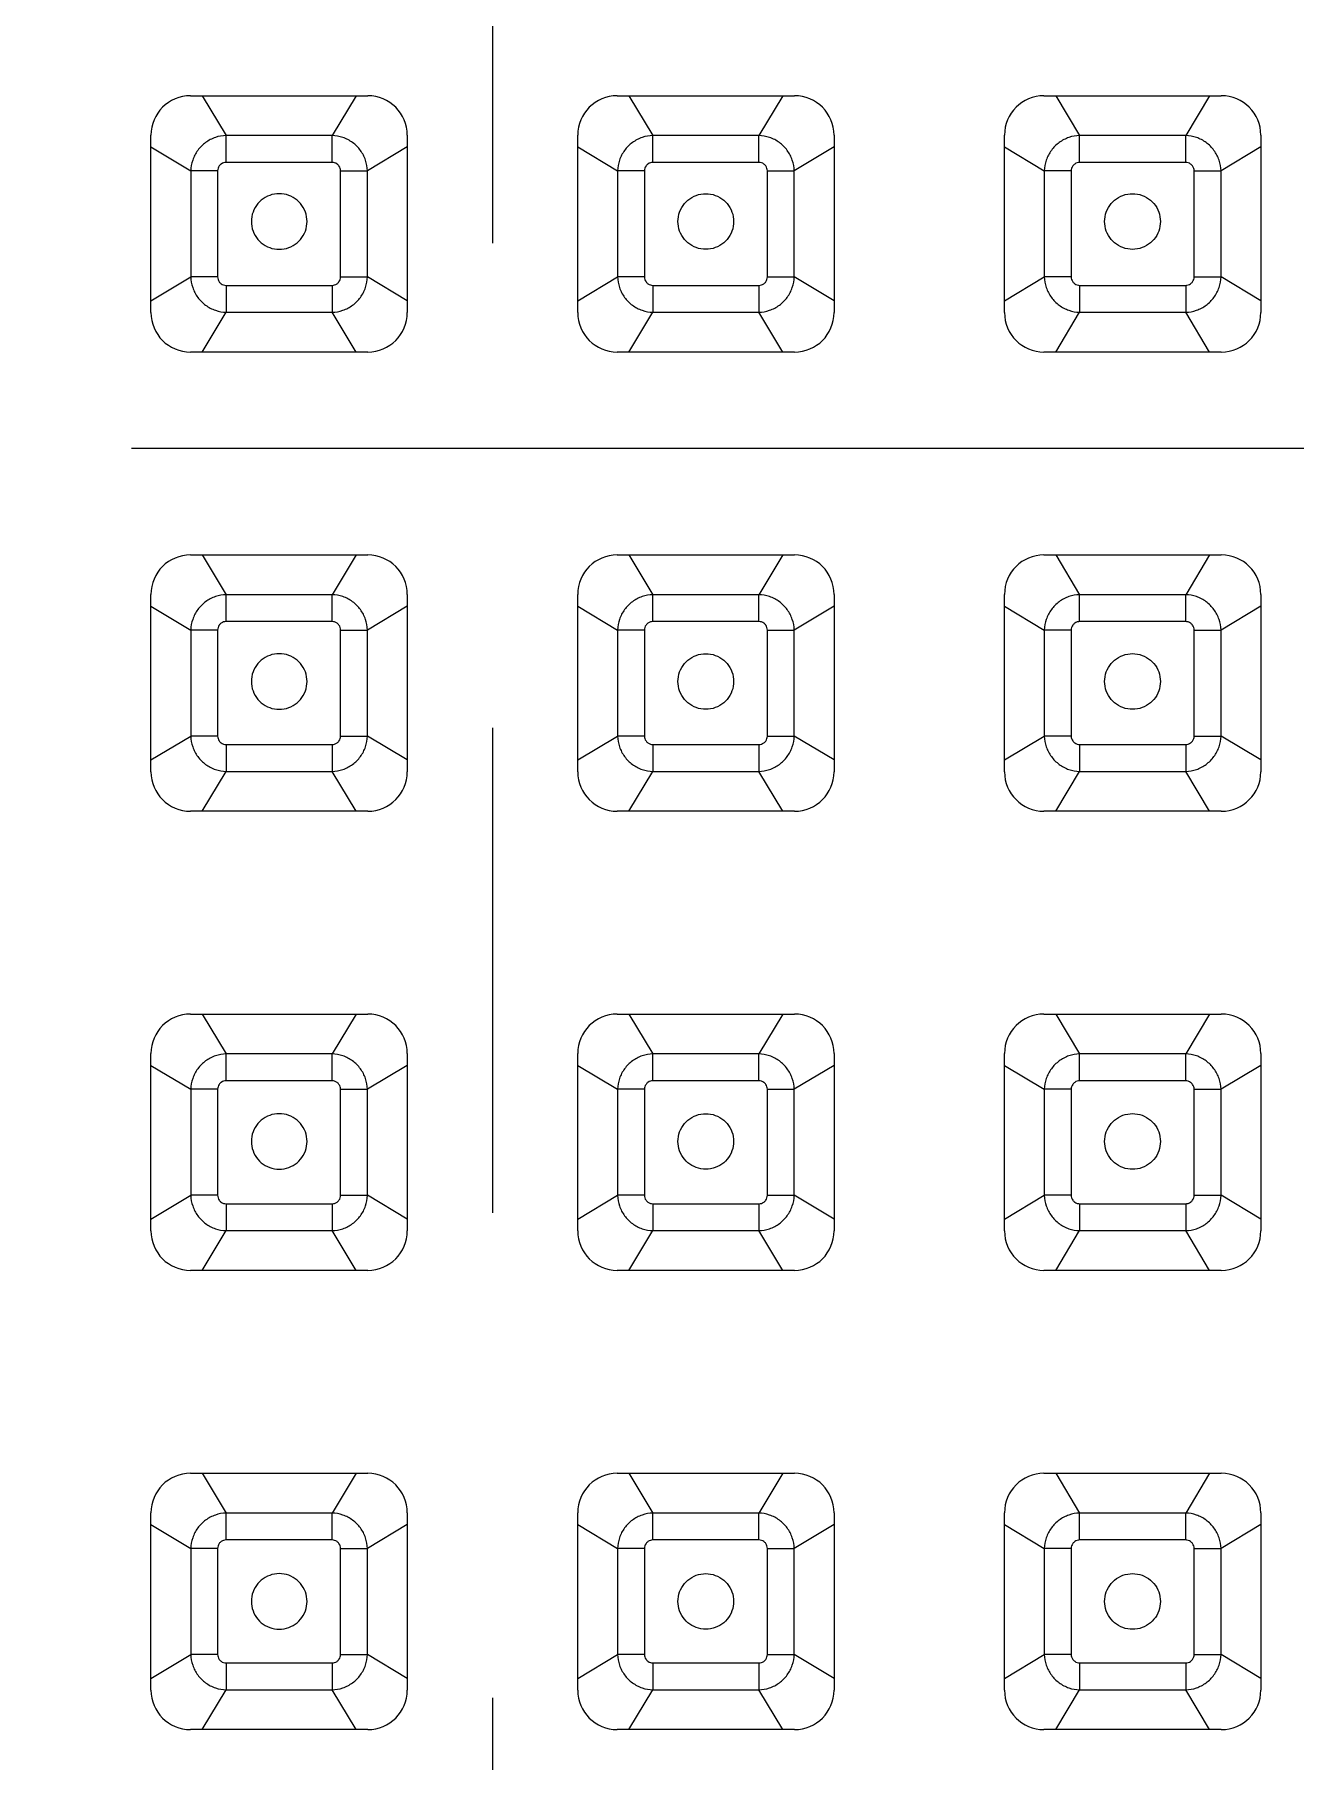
# Model space of a CAD drawing. Extents: x -7765 to -7345, y -606 to -12.
# Drawn here: x -7595.5 to -7590.95, y -333.74 to -327.5 of the extents above; entities that cross this region are included whole.
import ezdxf

# ---------------------------------------------------------------- set-up
doc = ezdxf.new("R2010")
doc.units = 0
doc.header["$LTSCALE"] = 7
doc.header["$MEASUREMENT"] = 0
doc.linetypes.add('CENTER', pattern=[2, 1.25, -0.25, 0.25, -0.25])
doc.layers.get('0').update_dxf_attribs({"color": 2, "linetype": 'CONTINUOUS'})
doc.layers.add('CL', color=1, linetype='CENTER')

msp = doc.modelspace()

# ---------------------------------------------------------------- linework, layer by layer
at = {"linetype": 'Continuous'}
for p, q in [((-7594.9417, -327.7243), (-7594.3017, -327.7243)), ((-7594.8992, -327.7243), (-7594.813, -327.8679)), ((-7594.3441, -327.7243), (-7594.4303, -327.8679)), ((-7593.4017, -327.7243), (-7592.7617, -327.7243)), ((-7593.3592, -327.7243), (-7593.273, -327.8679)), ((-7592.8041, -327.7243), (-7592.8903, -327.8679)), ((-7591.8617, -327.7243), (-7591.2217, -327.7243)), ((-7591.8192, -327.7243), (-7591.733, -327.8679)), ((-7591.2641, -327.7243), (-7591.3503, -327.8679)), ((-7595.0842, -328.5069), (-7595.0842, -327.8669)), ((-7594.4303, -327.8679), (-7594.813, -327.8679)), ((-7594.813, -327.9649), (-7594.813, -327.8679)), ((-7594.4303, -327.9649), (-7594.4303, -327.8679)), ((-7594.1591, -327.8669), (-7594.1591, -328.5069)), ((-7593.5442, -328.5069), (-7593.5442, -327.8669)), ((-7592.8903, -327.8679), (-7593.273, -327.8679)), ((-7593.273, -327.9649), (-7593.273, -327.8679)), ((-7592.8903, -327.9649), (-7592.8903, -327.8679)), ((-7592.6191, -327.8669), (-7592.6191, -328.5069)), ((-7592.0042, -328.5069), (-7592.0042, -327.8669)), ((-7591.733, -327.9649), (-7591.733, -327.8679)), ((-7591.3503, -327.8679), (-7591.733, -327.8679)), ((-7591.3503, -327.9649), (-7591.3503, -327.8679)), ((-7591.0791, -327.8669), (-7591.0791, -328.5069)), ((-7595.0842, -327.9093), (-7594.9406, -327.9955)), ((-7594.1591, -327.9093), (-7594.3027, -327.9955)), ((-7593.5442, -327.9093), (-7593.4006, -327.9955)), ((-7592.6191, -327.9093), (-7592.7627, -327.9955)), ((-7592.0042, -327.9093), (-7591.8606, -327.9955)), ((-7591.0791, -327.9093), (-7591.2227, -327.9955)), ((-7594.9406, -327.9955), (-7594.9406, -328.3782)), ((-7594.8436, -327.9955), (-7594.9406, -327.9955)), ((-7594.8436, -327.9955), (-7594.8436, -328.3782)), ((-7594.4303, -327.9649), (-7594.813, -327.9649)), ((-7594.3997, -327.9955), (-7594.3027, -327.9955)), ((-7594.3997, -328.3782), (-7594.3997, -327.9955)), ((-7594.3027, -328.3782), (-7594.3027, -327.9955)), ((-7593.4006, -327.9955), (-7593.4006, -328.3782)), ((-7593.3036, -327.9955), (-7593.4006, -327.9955)), ((-7593.3036, -327.9955), (-7593.3036, -328.3782)), ((-7592.8903, -327.9649), (-7593.273, -327.9649)), ((-7592.8597, -328.3782), (-7592.8597, -327.9955)), ((-7592.8597, -327.9955), (-7592.7627, -327.9955)), ((-7592.7627, -328.3782), (-7592.7627, -327.9955)), ((-7591.8606, -327.9955), (-7591.8606, -328.3782)), ((-7591.7636, -327.9955), (-7591.8606, -327.9955)), ((-7591.7636, -327.9955), (-7591.7636, -328.3782)), ((-7591.3503, -327.9649), (-7591.733, -327.9649)), ((-7591.3197, -328.3782), (-7591.3197, -327.9955)), ((-7591.3197, -327.9955), (-7591.2227, -327.9955)), ((-7591.2227, -328.3782), (-7591.2227, -327.9955)), ((-7595.0842, -328.4644), (-7594.9406, -328.3782)), ((-7594.8436, -328.3782), (-7594.9406, -328.3782)), ((-7594.813, -328.4088), (-7594.4303, -328.4088)), ((-7594.813, -328.4088), (-7594.813, -328.5058)), ((-7594.4303, -328.4088), (-7594.4303, -328.5058)), ((-7594.3997, -328.3782), (-7594.3027, -328.3782)), ((-7594.1591, -328.4644), (-7594.3027, -328.3782)), ((-7593.5442, -328.4644), (-7593.4006, -328.3782)), ((-7593.3036, -328.3782), (-7593.4006, -328.3782)), ((-7593.273, -328.4088), (-7592.8903, -328.4088)), ((-7593.273, -328.4088), (-7593.273, -328.5058)), ((-7592.8903, -328.4088), (-7592.8903, -328.5058)), ((-7592.8597, -328.3782), (-7592.7627, -328.3782)), ((-7592.6191, -328.4644), (-7592.7627, -328.3782)), ((-7592.0042, -328.4644), (-7591.8606, -328.3782)), ((-7591.7636, -328.3782), (-7591.8606, -328.3782)), ((-7591.733, -328.4088), (-7591.733, -328.5058)), ((-7591.733, -328.4088), (-7591.3503, -328.4088)), ((-7591.3503, -328.4088), (-7591.3503, -328.5058)), ((-7591.3197, -328.3782), (-7591.2227, -328.3782)), ((-7591.0791, -328.4644), (-7591.2227, -328.3782)), ((-7594.8992, -328.6494), (-7594.813, -328.5058)), ((-7594.813, -328.5058), (-7594.4303, -328.5058)), ((-7594.3441, -328.6494), (-7594.4303, -328.5058)), ((-7593.3592, -328.6494), (-7593.273, -328.5058)), ((-7593.273, -328.5058), (-7592.8903, -328.5058)), ((-7592.8041, -328.6494), (-7592.8903, -328.5058)), ((-7591.8192, -328.6494), (-7591.733, -328.5058)), ((-7591.733, -328.5058), (-7591.3503, -328.5058)), ((-7591.2641, -328.6494), (-7591.3503, -328.5058)), ((-7594.3017, -328.6494), (-7594.9417, -328.6494)), ((-7592.7617, -328.6494), (-7593.4017, -328.6494)), ((-7591.2217, -328.6494), (-7591.8617, -328.6494)), ((-7594.9417, -329.3815), (-7594.3017, -329.3815)), ((-7594.8992, -329.3815), (-7594.813, -329.5251)), ((-7594.3441, -329.3815), (-7594.4303, -329.5251)), ((-7593.4017, -329.3815), (-7592.7617, -329.3815)), ((-7593.3592, -329.3815), (-7593.273, -329.5251)), ((-7592.8041, -329.3815), (-7592.8903, -329.5251)), ((-7591.8617, -329.3815), (-7591.2217, -329.3815)), ((-7591.8192, -329.3815), (-7591.733, -329.5251)), ((-7591.2641, -329.3815), (-7591.3503, -329.5251)), ((-7595.0842, -330.164), (-7595.0842, -329.524)), ((-7594.4303, -329.5251), (-7594.813, -329.5251)), ((-7594.813, -329.6221), (-7594.813, -329.5251)), ((-7594.4303, -329.6221), (-7594.4303, -329.5251)), ((-7594.1591, -329.524), (-7594.1591, -330.164)), ((-7593.5442, -330.164), (-7593.5442, -329.524)), ((-7592.8903, -329.5251), (-7593.273, -329.5251)), ((-7593.273, -329.6221), (-7593.273, -329.5251)), ((-7592.8903, -329.6221), (-7592.8903, -329.5251)), ((-7592.6191, -329.524), (-7592.6191, -330.164)), ((-7592.0042, -330.164), (-7592.0042, -329.524)), ((-7591.733, -329.6221), (-7591.733, -329.5251)), ((-7591.3503, -329.5251), (-7591.733, -329.5251)), ((-7591.3503, -329.6221), (-7591.3503, -329.5251)), ((-7591.0791, -329.524), (-7591.0791, -330.164)), ((-7595.0842, -329.5665), (-7594.9406, -329.6526)), ((-7594.1591, -329.5665), (-7594.3027, -329.6526)), ((-7593.5442, -329.5665), (-7593.4006, -329.6526)), ((-7592.6191, -329.5665), (-7592.7627, -329.6526)), ((-7592.0042, -329.5665), (-7591.8606, -329.6526)), ((-7591.0791, -329.5665), (-7591.2227, -329.6526)), ((-7594.9406, -329.6526), (-7594.9406, -330.0354)), ((-7594.8436, -329.6526), (-7594.9406, -329.6526)), ((-7594.8436, -329.6526), (-7594.8436, -330.0354)), ((-7594.4303, -329.6221), (-7594.813, -329.6221)), ((-7594.3997, -330.0354), (-7594.3997, -329.6526)), ((-7594.3997, -329.6526), (-7594.3027, -329.6526)), ((-7594.3027, -330.0354), (-7594.3027, -329.6526)), ((-7593.4006, -329.6526), (-7593.4006, -330.0354)), ((-7593.3036, -329.6526), (-7593.4006, -329.6526)), ((-7593.3036, -329.6526), (-7593.3036, -330.0354)), ((-7592.8903, -329.6221), (-7593.273, -329.6221)), ((-7592.8597, -330.0354), (-7592.8597, -329.6526)), ((-7592.8597, -329.6526), (-7592.7627, -329.6526)), ((-7592.7627, -330.0354), (-7592.7627, -329.6526)), ((-7591.8606, -329.6526), (-7591.8606, -330.0354)), ((-7591.7636, -329.6526), (-7591.8606, -329.6526)), ((-7591.7636, -329.6526), (-7591.7636, -330.0354)), ((-7591.3503, -329.6221), (-7591.733, -329.6221)), ((-7591.3197, -330.0354), (-7591.3197, -329.6526)), ((-7591.3197, -329.6526), (-7591.2227, -329.6526)), ((-7591.2227, -330.0354), (-7591.2227, -329.6526)), ((-7595.0842, -330.1215), (-7594.9406, -330.0354)), ((-7594.8436, -330.0354), (-7594.9406, -330.0354)), ((-7594.3997, -330.0354), (-7594.3027, -330.0354)), ((-7594.1591, -330.1215), (-7594.3027, -330.0354)), ((-7593.5442, -330.1215), (-7593.4006, -330.0354)), ((-7593.3036, -330.0354), (-7593.4006, -330.0354)), ((-7592.8597, -330.0354), (-7592.7627, -330.0354)), ((-7592.6191, -330.1215), (-7592.7627, -330.0354)), ((-7592.0042, -330.1215), (-7591.8606, -330.0354)), ((-7591.7636, -330.0354), (-7591.8606, -330.0354)), ((-7591.3197, -330.0354), (-7591.2227, -330.0354)), ((-7591.0791, -330.1215), (-7591.2227, -330.0354)), ((-7594.813, -330.0659), (-7594.4303, -330.0659)), ((-7594.813, -330.0659), (-7594.813, -330.1629)), ((-7594.4303, -330.0659), (-7594.4303, -330.1629)), ((-7593.273, -330.0659), (-7592.8903, -330.0659)), ((-7593.273, -330.0659), (-7593.273, -330.1629)), ((-7592.8903, -330.0659), (-7592.8903, -330.1629)), ((-7591.733, -330.0659), (-7591.733, -330.1629)), ((-7591.733, -330.0659), (-7591.3503, -330.0659)), ((-7591.3503, -330.0659), (-7591.3503, -330.1629)), ((-7594.8992, -330.3065), (-7594.813, -330.1629)), ((-7594.813, -330.1629), (-7594.4303, -330.1629)), ((-7594.3441, -330.3065), (-7594.4303, -330.1629)), ((-7593.3592, -330.3065), (-7593.273, -330.1629)), ((-7593.273, -330.1629), (-7592.8903, -330.1629)), ((-7592.8041, -330.3065), (-7592.8903, -330.1629)), ((-7591.8192, -330.3065), (-7591.733, -330.1629)), ((-7591.733, -330.1629), (-7591.3503, -330.1629)), ((-7591.2641, -330.3065), (-7591.3503, -330.1629)), ((-7594.3017, -330.3065), (-7594.9417, -330.3065)), ((-7592.7617, -330.3065), (-7593.4017, -330.3065)), ((-7591.2217, -330.3065), (-7591.8617, -330.3065)), ((-7594.9417, -331.0386), (-7594.3017, -331.0386)), ((-7594.8992, -331.0386), (-7594.813, -331.1822)), ((-7594.3441, -331.0386), (-7594.4303, -331.1822)), ((-7593.4017, -331.0386), (-7592.7617, -331.0386)), ((-7593.3592, -331.0386), (-7593.273, -331.1822)), ((-7592.8041, -331.0386), (-7592.8903, -331.1822)), ((-7591.8617, -331.0386), (-7591.2217, -331.0386)), ((-7591.8192, -331.0386), (-7591.733, -331.1822)), ((-7591.2641, -331.0386), (-7591.3503, -331.1822)), ((-7595.0842, -331.8211), (-7595.0842, -331.1811)), ((-7595.0842, -331.2236), (-7594.9406, -331.3098)), ((-7594.4303, -331.1822), (-7594.813, -331.1822)), ((-7594.813, -331.2792), (-7594.813, -331.1822)), ((-7594.4303, -331.2792), (-7594.4303, -331.1822)), ((-7594.1591, -331.2236), (-7594.3027, -331.3098)), ((-7594.1591, -331.1811), (-7594.1591, -331.8211)), ((-7593.5442, -331.8211), (-7593.5442, -331.1811)), ((-7593.5442, -331.2236), (-7593.4006, -331.3098)), ((-7592.8903, -331.1822), (-7593.273, -331.1822)), ((-7593.273, -331.2792), (-7593.273, -331.1822)), ((-7592.8903, -331.2792), (-7592.8903, -331.1822)), ((-7592.6191, -331.2236), (-7592.7627, -331.3098)), ((-7592.6191, -331.1811), (-7592.6191, -331.8211)), ((-7592.0042, -331.8211), (-7592.0042, -331.1811)), ((-7592.0042, -331.2236), (-7591.8606, -331.3098)), ((-7591.733, -331.2792), (-7591.733, -331.1822)), ((-7591.3503, -331.1822), (-7591.733, -331.1822)), ((-7591.3503, -331.2792), (-7591.3503, -331.1822)), ((-7591.0791, -331.2236), (-7591.2227, -331.3098)), ((-7591.0791, -331.1811), (-7591.0791, -331.8211)), ((-7594.4303, -331.2792), (-7594.813, -331.2792)), ((-7592.8903, -331.2792), (-7593.273, -331.2792)), ((-7591.3503, -331.2792), (-7591.733, -331.2792)), ((-7594.9406, -331.3098), (-7594.9406, -331.6925)), ((-7594.8436, -331.3098), (-7594.9406, -331.3098)), ((-7594.8436, -331.3098), (-7594.8436, -331.6925)), ((-7594.3997, -331.6925), (-7594.3997, -331.3098)), ((-7594.3997, -331.3098), (-7594.3027, -331.3098)), ((-7594.3027, -331.6925), (-7594.3027, -331.3098)), ((-7593.4006, -331.3098), (-7593.4006, -331.6925)), ((-7593.3036, -331.3098), (-7593.4006, -331.3098)), ((-7593.3036, -331.3098), (-7593.3036, -331.6925)), ((-7592.8597, -331.6925), (-7592.8597, -331.3098)), ((-7592.8597, -331.3098), (-7592.7627, -331.3098)), ((-7592.7627, -331.6925), (-7592.7627, -331.3098)), ((-7591.8606, -331.3098), (-7591.8606, -331.6925)), ((-7591.7636, -331.3098), (-7591.8606, -331.3098)), ((-7591.7636, -331.3098), (-7591.7636, -331.6925)), ((-7591.3197, -331.6925), (-7591.3197, -331.3098)), ((-7591.3197, -331.3098), (-7591.2227, -331.3098)), ((-7591.2227, -331.6925), (-7591.2227, -331.3098)), ((-7595.0842, -331.7786), (-7594.9406, -331.6925)), ((-7594.8436, -331.6925), (-7594.9406, -331.6925)), ((-7594.813, -331.7231), (-7594.4303, -331.7231)), ((-7594.813, -331.7231), (-7594.813, -331.8201)), ((-7594.4303, -331.7231), (-7594.4303, -331.8201)), ((-7594.3997, -331.6925), (-7594.3027, -331.6925)), ((-7594.1591, -331.7786), (-7594.3027, -331.6925)), ((-7593.5442, -331.7786), (-7593.4006, -331.6925)), ((-7593.3036, -331.6925), (-7593.4006, -331.6925)), ((-7593.273, -331.7231), (-7592.8903, -331.7231)), ((-7593.273, -331.7231), (-7593.273, -331.8201)), ((-7592.8903, -331.7231), (-7592.8903, -331.8201)), ((-7592.8597, -331.6925), (-7592.7627, -331.6925)), ((-7592.6191, -331.7786), (-7592.7627, -331.6925)), ((-7592.0042, -331.7786), (-7591.8606, -331.6925)), ((-7591.7636, -331.6925), (-7591.8606, -331.6925)), ((-7591.733, -331.7231), (-7591.733, -331.8201)), ((-7591.733, -331.7231), (-7591.3503, -331.7231)), ((-7591.3503, -331.7231), (-7591.3503, -331.8201)), ((-7591.3197, -331.6925), (-7591.2227, -331.6925)), ((-7591.0791, -331.7786), (-7591.2227, -331.6925)), ((-7594.8992, -331.9637), (-7594.813, -331.8201)), ((-7594.813, -331.8201), (-7594.4303, -331.8201)), ((-7594.3441, -331.9637), (-7594.4303, -331.8201)), ((-7593.3592, -331.9637), (-7593.273, -331.8201)), ((-7593.273, -331.8201), (-7592.8903, -331.8201)), ((-7592.8041, -331.9637), (-7592.8903, -331.8201)), ((-7591.8192, -331.9637), (-7591.733, -331.8201)), ((-7591.733, -331.8201), (-7591.3503, -331.8201)), ((-7591.2641, -331.9637), (-7591.3503, -331.8201)), ((-7594.3017, -331.9637), (-7594.9417, -331.9637)), ((-7592.7617, -331.9637), (-7593.4017, -331.9637)), ((-7591.2217, -331.9637), (-7591.8617, -331.9637)), ((-7594.9417, -332.6958), (-7594.3017, -332.6958)), ((-7594.8992, -332.6958), (-7594.813, -332.8393)), ((-7594.3441, -332.6958), (-7594.4303, -332.8393)), ((-7593.4017, -332.6958), (-7592.7617, -332.6958)), ((-7593.3592, -332.6958), (-7593.273, -332.8393)), ((-7592.8041, -332.6958), (-7592.8903, -332.8393)), ((-7591.8617, -332.6958), (-7591.2217, -332.6958)), ((-7591.8192, -332.6958), (-7591.733, -332.8393)), ((-7591.2641, -332.6958), (-7591.3503, -332.8393)), ((-7595.0842, -333.4783), (-7595.0842, -332.8383)), ((-7594.813, -332.9364), (-7594.813, -332.8393)), ((-7594.4303, -332.8393), (-7594.813, -332.8393)), ((-7594.4303, -332.9364), (-7594.4303, -332.8393)), ((-7594.1591, -332.8383), (-7594.1591, -333.4783)), ((-7593.5442, -333.4783), (-7593.5442, -332.8383)), ((-7593.273, -332.9364), (-7593.273, -332.8393)), ((-7592.8903, -332.8393), (-7593.273, -332.8393)), ((-7592.8903, -332.9364), (-7592.8903, -332.8393)), ((-7592.6191, -332.8383), (-7592.6191, -333.4783)), ((-7592.0042, -333.4783), (-7592.0042, -332.8383)), ((-7591.733, -332.9364), (-7591.733, -332.8393)), ((-7591.3503, -332.8393), (-7591.733, -332.8393)), ((-7591.3503, -332.9364), (-7591.3503, -332.8393)), ((-7591.0791, -332.8383), (-7591.0791, -333.4783)), ((-7595.0842, -332.8808), (-7594.9406, -332.9669)), ((-7594.1591, -332.8808), (-7594.3027, -332.9669)), ((-7593.5442, -332.8808), (-7593.4006, -332.9669)), ((-7592.6191, -332.8808), (-7592.7627, -332.9669)), ((-7592.0042, -332.8808), (-7591.8606, -332.9669)), ((-7591.0791, -332.8808), (-7591.2227, -332.9669)), ((-7594.9406, -332.9669), (-7594.9406, -333.3496)), ((-7594.8436, -332.9669), (-7594.9406, -332.9669)), ((-7594.8436, -332.9669), (-7594.8436, -333.3496)), ((-7594.4303, -332.9364), (-7594.813, -332.9364)), ((-7594.3997, -333.3496), (-7594.3997, -332.9669)), ((-7594.3997, -332.9669), (-7594.3027, -332.9669)), ((-7594.3027, -333.3496), (-7594.3027, -332.9669)), ((-7593.4006, -332.9669), (-7593.4006, -333.3496)), ((-7593.3036, -332.9669), (-7593.4006, -332.9669)), ((-7593.3036, -332.9669), (-7593.3036, -333.3496)), ((-7592.8903, -332.9364), (-7593.273, -332.9364)), ((-7592.8597, -333.3496), (-7592.8597, -332.9669)), ((-7592.8597, -332.9669), (-7592.7627, -332.9669)), ((-7592.7627, -333.3496), (-7592.7627, -332.9669)), ((-7591.8606, -332.9669), (-7591.8606, -333.3496)), ((-7591.7636, -332.9669), (-7591.8606, -332.9669)), ((-7591.7636, -332.9669), (-7591.7636, -333.3496)), ((-7591.3503, -332.9364), (-7591.733, -332.9364)), ((-7591.3197, -333.3496), (-7591.3197, -332.9669)), ((-7591.3197, -332.9669), (-7591.2227, -332.9669)), ((-7591.2227, -333.3496), (-7591.2227, -332.9669)), ((-7595.0842, -333.4358), (-7594.9406, -333.3496)), ((-7594.8436, -333.3496), (-7594.9406, -333.3496)), ((-7594.3997, -333.3496), (-7594.3027, -333.3496)), ((-7594.1591, -333.4358), (-7594.3027, -333.3496)), ((-7593.5442, -333.4358), (-7593.4006, -333.3496)), ((-7593.3036, -333.3496), (-7593.4006, -333.3496)), ((-7592.8597, -333.3496), (-7592.7627, -333.3496)), ((-7592.6191, -333.4358), (-7592.7627, -333.3496)), ((-7592.0042, -333.4358), (-7591.8606, -333.3496)), ((-7591.7636, -333.3496), (-7591.8606, -333.3496)), ((-7591.3197, -333.3496), (-7591.2227, -333.3496)), ((-7591.0791, -333.4358), (-7591.2227, -333.3496)), ((-7594.813, -333.3802), (-7594.813, -333.4772)), ((-7594.813, -333.3802), (-7594.4303, -333.3802)), ((-7594.4303, -333.3802), (-7594.4303, -333.4772)), ((-7593.273, -333.3802), (-7592.8903, -333.3802)), ((-7593.273, -333.3802), (-7593.273, -333.4772)), ((-7592.8903, -333.3802), (-7592.8903, -333.4772)), ((-7591.733, -333.3802), (-7591.733, -333.4772)), ((-7591.733, -333.3802), (-7591.3503, -333.3802)), ((-7591.3503, -333.3802), (-7591.3503, -333.4772)), ((-7594.8992, -333.6208), (-7594.813, -333.4772)), ((-7594.813, -333.4772), (-7594.4303, -333.4772)), ((-7594.3441, -333.6208), (-7594.4303, -333.4772)), ((-7593.3592, -333.6208), (-7593.273, -333.4772)), ((-7593.273, -333.4772), (-7592.8903, -333.4772)), ((-7592.8041, -333.6208), (-7592.8903, -333.4772)), ((-7591.8192, -333.6208), (-7591.733, -333.4772)), ((-7591.733, -333.4772), (-7591.3503, -333.4772)), ((-7591.2641, -333.6208), (-7591.3503, -333.4772)), ((-7594.3017, -333.6208), (-7594.9417, -333.6208)), ((-7592.7617, -333.6208), (-7593.4017, -333.6208)), ((-7591.2217, -333.6208), (-7591.8617, -333.6208))]:
    msp.add_line(p, q, dxfattribs=at)
for centre, start, end in [((-7594.9417, -327.8669), 90, 180), ((-7594.3017, -327.8669), 0, 90), ((-7593.4017, -327.8669), 90, 180), ((-7592.7617, -327.8669), 0, 90), ((-7591.8617, -327.8669), 90, 180), ((-7591.2217, -327.8669), 0, 90), ((-7594.9417, -328.5069), 180, 270), ((-7594.3017, -328.5069), 270, 0), ((-7593.4017, -328.5069), 180, 270), ((-7592.7617, -328.5069), 270, 0), ((-7591.8617, -328.5069), 180, 270), ((-7591.2217, -328.5069), 270, 0), ((-7594.9417, -329.524), 90, 180), ((-7594.3017, -329.524), 0, 90), ((-7593.4017, -329.524), 90, 180), ((-7592.7617, -329.524), 0, 90), ((-7591.8617, -329.524), 90, 180), ((-7591.2217, -329.524), 0, 90), ((-7594.9417, -330.164), 180, 270), ((-7594.3017, -330.164), 270, 0), ((-7593.4017, -330.164), 180, 270), ((-7592.7617, -330.164), 270, 0), ((-7591.8617, -330.164), 180, 270), ((-7591.2217, -330.164), 270, 0), ((-7594.9417, -331.1811), 90, 180), ((-7594.3017, -331.1811), 0, 90), ((-7593.4017, -331.1811), 90, 180), ((-7592.7617, -331.1811), 0, 90), ((-7591.8617, -331.1811), 90, 180), ((-7591.2217, -331.1811), 0, 90), ((-7594.9417, -331.8211), 180, 270), ((-7594.3017, -331.8211), 270, 0), ((-7593.4017, -331.8211), 180, 270), ((-7592.7617, -331.8211), 270, 0), ((-7591.8617, -331.8211), 180, 270), ((-7591.2217, -331.8211), 270, 0), ((-7594.9417, -332.8383), 90, 180), ((-7594.3017, -332.8383), 0, 90), ((-7593.4017, -332.8383), 90, 180), ((-7592.7617, -332.8383), 0, 90), ((-7591.8617, -332.8383), 90, 180), ((-7591.2217, -332.8383), 0, 90), ((-7594.9417, -333.4783), 180, 270), ((-7594.3017, -333.4783), 270, 0), ((-7593.4017, -333.4783), 180, 270), ((-7592.7617, -333.4783), 270, 0), ((-7591.8617, -333.4783), 180, 270), ((-7591.2217, -333.4783), 270, 0)]:
    msp.add_arc(centre, 0.1425, start, end, dxfattribs=at)
for points, start_tangent, end_tangent in [([(-7594.813, -327.8679), (-7594.8516, -327.875), (-7594.8868, -327.8935), (-7594.9151, -327.9217), (-7594.9335, -327.9569), (-7594.9406, -327.9955)], (-0.99963, -0.027186), (-0.026957, -0.999637)), ([(-7594.3027, -327.9955), (-7594.3098, -327.9569), (-7594.3283, -327.9217), (-7594.3565, -327.8935), (-7594.3917, -327.875), (-7594.4303, -327.8679)], (-0.027186, 0.99963), (-0.999637, 0.026957)), ([(-7593.273, -327.8679), (-7593.3116, -327.875), (-7593.3468, -327.8935), (-7593.3751, -327.9217), (-7593.3935, -327.9569), (-7593.4006, -327.9955)], (-0.99963, -0.027186), (-0.026957, -0.999637)), ([(-7592.7627, -327.9955), (-7592.7698, -327.9569), (-7592.7883, -327.9217), (-7592.8165, -327.8935), (-7592.8517, -327.875), (-7592.8903, -327.8679)], (-0.027186, 0.99963), (-0.999637, 0.026957)), ([(-7591.733, -327.8679), (-7591.7716, -327.875), (-7591.8068, -327.8935), (-7591.8351, -327.9217), (-7591.8535, -327.9569), (-7591.8606, -327.9955)], (-0.99963, -0.027186), (-0.026957, -0.999637)), ([(-7591.2227, -327.9955), (-7591.2298, -327.9569), (-7591.2483, -327.9217), (-7591.2765, -327.8935), (-7591.3117, -327.875), (-7591.3503, -327.8679)], (-0.027186, 0.99963), (-0.999637, 0.026957)), ([(-7594.813, -327.9649), (-7594.822, -327.9664), (-7594.8307, -327.9708), (-7594.8377, -327.9778), (-7594.8421, -327.9864), (-7594.8436, -327.9955)], (-1, -0.000016), (0.000439, -1)), ([(-7594.3997, -327.9955), (-7594.4012, -327.9865), (-7594.4056, -327.9778), (-7594.4126, -327.9708), (-7594.4212, -327.9664), (-7594.4303, -327.9649)], (-0.000016, 1), (-1, -0.000439)), ([(-7593.273, -327.9649), (-7593.282, -327.9664), (-7593.2907, -327.9708), (-7593.2977, -327.9778), (-7593.3021, -327.9864), (-7593.3036, -327.9955)], (-1, -0.000016), (0.000439, -1)), ([(-7592.8597, -327.9955), (-7592.8612, -327.9865), (-7592.8656, -327.9778), (-7592.8726, -327.9708), (-7592.8812, -327.9664), (-7592.8903, -327.9649)], (-0.000016, 1), (-1, -0.000439)), ([(-7591.733, -327.9649), (-7591.742, -327.9664), (-7591.7507, -327.9708), (-7591.7577, -327.9778), (-7591.7621, -327.9864), (-7591.7636, -327.9955)], (-1, -0.000016), (0.000439, -1)), ([(-7591.3197, -327.9955), (-7591.3212, -327.9865), (-7591.3256, -327.9778), (-7591.3326, -327.9708), (-7591.3412, -327.9664), (-7591.3503, -327.9649)], (-0.000016, 1), (-1, -0.000439)), ([(-7594.521, -328.1783), (-7594.527, -328.144), (-7594.5444, -328.1138), (-7594.5711, -328.0914), (-7594.6039, -328.0795), (-7594.6388, -328.0795), (-7594.6715, -328.0914), (-7594.6982, -328.1138), (-7594.7157, -328.144), (-7594.7217, -328.1783)], (0, 1), (0, -1)), ([(-7593.1823, -328.1783), (-7593.1763, -328.144), (-7593.1589, -328.1138), (-7593.1322, -328.0914), (-7593.0994, -328.0795), (-7593.0645, -328.0795), (-7593.0318, -328.0914), (-7593.0051, -328.1138), (-7592.9876, -328.144), (-7592.9816, -328.1783)], (0, 1), (0, -1)), ([(-7591.6427, -328.1783), (-7591.6367, -328.144), (-7591.6192, -328.1137), (-7591.5924, -328.0913), (-7591.5596, -328.0794), (-7591.5246, -328.0794), (-7591.4918, -328.0913), (-7591.465, -328.1137), (-7591.4476, -328.144), (-7591.4415, -328.1783)], (0, 1), (0, -1)), ([(-7594.7217, -328.1783), (-7594.7157, -328.2126), (-7594.6982, -328.2427), (-7594.6715, -328.2651), (-7594.6388, -328.2771), (-7594.6039, -328.2771), (-7594.5711, -328.2651), (-7594.5444, -328.2427), (-7594.527, -328.2126), (-7594.521, -328.1783)], (0, -1), (0, 1)), ([(-7592.9816, -328.1783), (-7592.9876, -328.2126), (-7593.0051, -328.2427), (-7593.0318, -328.2651), (-7593.0645, -328.2771), (-7593.0994, -328.2771), (-7593.1322, -328.2651), (-7593.1589, -328.2427), (-7593.1763, -328.2126), (-7593.1823, -328.1783)], (0, -1), (0, 1)), ([(-7591.4415, -328.1783), (-7591.4476, -328.2126), (-7591.465, -328.2428), (-7591.4918, -328.2653), (-7591.5246, -328.2772), (-7591.5596, -328.2772), (-7591.5924, -328.2653), (-7591.6192, -328.2428), (-7591.6367, -328.2126), (-7591.6427, -328.1783)], (0, -1), (0, 1)), ([(-7594.9406, -328.3782), (-7594.9335, -328.4168), (-7594.9151, -328.452), (-7594.8868, -328.4803), (-7594.8516, -328.4987), (-7594.813, -328.5058)], (0.027186, -0.99963), (0.999637, -0.026957)), ([(-7594.8436, -328.3782), (-7594.8421, -328.3872), (-7594.8377, -328.3959), (-7594.8307, -328.4029), (-7594.8221, -328.4073), (-7594.813, -328.4088)], (0.000016, -1), (1, 0.000439)), ([(-7594.4303, -328.5058), (-7594.3917, -328.4987), (-7594.3565, -328.4803), (-7594.3283, -328.452), (-7594.3098, -328.4168), (-7594.3027, -328.3782)], (0.99963, 0.027186), (0.026957, 0.999637)), ([(-7594.4303, -328.4088), (-7594.4213, -328.4074), (-7594.4126, -328.4029), (-7594.4056, -328.3959), (-7594.4012, -328.3873), (-7594.3997, -328.3782)], (1, 0.000016), (-0.000439, 1)), ([(-7593.4006, -328.3782), (-7593.3935, -328.4168), (-7593.3751, -328.452), (-7593.3468, -328.4803), (-7593.3116, -328.4987), (-7593.273, -328.5058)], (0.027186, -0.99963), (0.999637, -0.026957)), ([(-7593.3036, -328.3782), (-7593.3021, -328.3872), (-7593.2977, -328.3959), (-7593.2907, -328.4029), (-7593.2821, -328.4073), (-7593.273, -328.4088)], (0.000016, -1), (1, 0.000439)), ([(-7592.8903, -328.5058), (-7592.8517, -328.4987), (-7592.8165, -328.4803), (-7592.7883, -328.452), (-7592.7698, -328.4168), (-7592.7627, -328.3782)], (0.99963, 0.027186), (0.026957, 0.999637)), ([(-7592.8903, -328.4088), (-7592.8813, -328.4074), (-7592.8726, -328.4029), (-7592.8656, -328.3959), (-7592.8612, -328.3873), (-7592.8597, -328.3782)], (1, 0.000016), (-0.000439, 1)), ([(-7591.8606, -328.3782), (-7591.8535, -328.4168), (-7591.8351, -328.452), (-7591.8068, -328.4803), (-7591.7716, -328.4987), (-7591.733, -328.5058)], (0.027186, -0.99963), (0.999637, -0.026957)), ([(-7591.7636, -328.3782), (-7591.7621, -328.3872), (-7591.7577, -328.3959), (-7591.7507, -328.4029), (-7591.7421, -328.4073), (-7591.733, -328.4088)], (0.000016, -1), (1, 0.000439)), ([(-7591.3503, -328.4088), (-7591.3413, -328.4074), (-7591.3326, -328.4029), (-7591.3256, -328.3959), (-7591.3212, -328.3873), (-7591.3197, -328.3782)], (1, 0.000016), (-0.000439, 1)), ([(-7591.3503, -328.5058), (-7591.3117, -328.4987), (-7591.2765, -328.4803), (-7591.2483, -328.452), (-7591.2298, -328.4168), (-7591.2227, -328.3782)], (0.99963, 0.027186), (0.026957, 0.999637)), ([(-7594.813, -329.5251), (-7594.8516, -329.5321), (-7594.8868, -329.5506), (-7594.9151, -329.5788), (-7594.9335, -329.614), (-7594.9406, -329.6526)], (-0.99963, -0.027186), (-0.026957, -0.999637)), ([(-7594.3027, -329.6526), (-7594.3098, -329.614), (-7594.3283, -329.5788), (-7594.3565, -329.5506), (-7594.3917, -329.5321), (-7594.4303, -329.5251)], (-0.027186, 0.99963), (-0.999637, 0.026957)), ([(-7593.273, -329.5251), (-7593.3116, -329.5321), (-7593.3468, -329.5506), (-7593.3751, -329.5788), (-7593.3935, -329.614), (-7593.4006, -329.6526)], (-0.99963, -0.027186), (-0.026957, -0.999637)), ([(-7592.7627, -329.6526), (-7592.7698, -329.614), (-7592.7883, -329.5788), (-7592.8165, -329.5506), (-7592.8517, -329.5321), (-7592.8903, -329.5251)], (-0.027186, 0.99963), (-0.999637, 0.026957)), ([(-7591.733, -329.5251), (-7591.7716, -329.5321), (-7591.8068, -329.5506), (-7591.8351, -329.5788), (-7591.8535, -329.614), (-7591.8606, -329.6526)], (-0.99963, -0.027186), (-0.026957, -0.999637)), ([(-7591.2227, -329.6526), (-7591.2298, -329.614), (-7591.2483, -329.5788), (-7591.2765, -329.5506), (-7591.3117, -329.5321), (-7591.3503, -329.5251)], (-0.027186, 0.99963), (-0.999637, 0.026957)), ([(-7594.813, -329.6221), (-7594.822, -329.6235), (-7594.8307, -329.6279), (-7594.8377, -329.6349), (-7594.8421, -329.6436), (-7594.8436, -329.6526)], (-1, -0.000016), (0.000439, -1)), ([(-7594.3997, -329.6526), (-7594.4012, -329.6436), (-7594.4056, -329.635), (-7594.4126, -329.6279), (-7594.4212, -329.6235), (-7594.4303, -329.6221)], (-0.000016, 1), (-1, -0.000439)), ([(-7593.273, -329.6221), (-7593.282, -329.6235), (-7593.2907, -329.6279), (-7593.2977, -329.6349), (-7593.3021, -329.6436), (-7593.3036, -329.6526)], (-1, -0.000016), (0.000439, -1)), ([(-7592.8597, -329.6526), (-7592.8612, -329.6436), (-7592.8656, -329.635), (-7592.8726, -329.6279), (-7592.8812, -329.6235), (-7592.8903, -329.6221)], (-0.000016, 1), (-1, -0.000439)), ([(-7591.733, -329.6221), (-7591.742, -329.6235), (-7591.7507, -329.6279), (-7591.7577, -329.6349), (-7591.7621, -329.6436), (-7591.7636, -329.6526)], (-1, -0.000016), (0.000439, -1)), ([(-7591.3197, -329.6526), (-7591.3212, -329.6436), (-7591.3256, -329.635), (-7591.3326, -329.6279), (-7591.3412, -329.6235), (-7591.3503, -329.6221)], (-0.000016, 1), (-1, -0.000439)), ([(-7594.521, -329.8383), (-7594.527, -329.804), (-7594.5444, -329.7738), (-7594.5711, -329.7514), (-7594.6039, -329.7395), (-7594.6388, -329.7395), (-7594.6715, -329.7514), (-7594.6982, -329.7738), (-7594.7157, -329.804), (-7594.7217, -329.8383)], (0, 1), (0, -1)), ([(-7593.1823, -329.8383), (-7593.1763, -329.804), (-7593.1589, -329.7738), (-7593.1322, -329.7514), (-7593.0994, -329.7395), (-7593.0645, -329.7395), (-7593.0318, -329.7514), (-7593.0051, -329.7738), (-7592.9876, -329.804), (-7592.9816, -329.8383)], (0, 1), (0, -1)), ([(-7591.6427, -329.8383), (-7591.6367, -329.804), (-7591.6192, -329.7737), (-7591.5924, -329.7513), (-7591.5596, -329.7394), (-7591.5246, -329.7394), (-7591.4918, -329.7513), (-7591.465, -329.7737), (-7591.4476, -329.804), (-7591.4415, -329.8383)], (0, 1), (0, -1)), ([(-7594.7217, -329.8383), (-7594.7157, -329.8726), (-7594.6982, -329.9027), (-7594.6715, -329.9251), (-7594.6388, -329.9371), (-7594.6039, -329.9371), (-7594.5711, -329.9251), (-7594.5444, -329.9027), (-7594.527, -329.8726), (-7594.521, -329.8383)], (0, -1), (0, 1)), ([(-7592.9816, -329.8383), (-7592.9876, -329.8726), (-7593.0051, -329.9027), (-7593.0318, -329.9251), (-7593.0645, -329.9371), (-7593.0994, -329.9371), (-7593.1322, -329.9251), (-7593.1589, -329.9027), (-7593.1763, -329.8726), (-7593.1823, -329.8383)], (0, -1), (0, 1)), ([(-7591.4415, -329.8383), (-7591.4476, -329.8726), (-7591.465, -329.9028), (-7591.4918, -329.9253), (-7591.5246, -329.9372), (-7591.5596, -329.9372), (-7591.5924, -329.9253), (-7591.6192, -329.9028), (-7591.6367, -329.8726), (-7591.6427, -329.8383)], (0, -1), (0, 1)), ([(-7594.9406, -330.0354), (-7594.9335, -330.074), (-7594.9151, -330.1092), (-7594.8868, -330.1374), (-7594.8516, -330.1559), (-7594.813, -330.1629)], (0.027186, -0.99963), (0.999637, -0.026957)), ([(-7594.8436, -330.0354), (-7594.8421, -330.0444), (-7594.8377, -330.053), (-7594.8307, -330.0601), (-7594.8221, -330.0645), (-7594.813, -330.0659)], (0.000016, -1), (1, 0.000439)), ([(-7594.4303, -330.1629), (-7594.3917, -330.1559), (-7594.3565, -330.1374), (-7594.3283, -330.1092), (-7594.3098, -330.074), (-7594.3027, -330.0354)], (0.99963, 0.027186), (0.026957, 0.999637)), ([(-7594.4303, -330.0659), (-7594.4213, -330.0645), (-7594.4126, -330.0601), (-7594.4056, -330.0531), (-7594.4012, -330.0444), (-7594.3997, -330.0354)], (1, 0.000016), (-0.000439, 1)), ([(-7593.4006, -330.0354), (-7593.3935, -330.074), (-7593.3751, -330.1092), (-7593.3468, -330.1374), (-7593.3116, -330.1559), (-7593.273, -330.1629)], (0.027186, -0.99963), (0.999637, -0.026957)), ([(-7593.3036, -330.0354), (-7593.3021, -330.0444), (-7593.2977, -330.053), (-7593.2907, -330.0601), (-7593.2821, -330.0645), (-7593.273, -330.0659)], (0.000016, -1), (1, 0.000439)), ([(-7592.8903, -330.1629), (-7592.8517, -330.1559), (-7592.8165, -330.1374), (-7592.7883, -330.1092), (-7592.7698, -330.074), (-7592.7627, -330.0354)], (0.99963, 0.027186), (0.026957, 0.999637)), ([(-7592.8903, -330.0659), (-7592.8813, -330.0645), (-7592.8726, -330.0601), (-7592.8656, -330.0531), (-7592.8612, -330.0444), (-7592.8597, -330.0354)], (1, 0.000016), (-0.000439, 1)), ([(-7591.8606, -330.0354), (-7591.8535, -330.074), (-7591.8351, -330.1092), (-7591.8068, -330.1374), (-7591.7716, -330.1559), (-7591.733, -330.1629)], (0.027186, -0.99963), (0.999637, -0.026957)), ([(-7591.7636, -330.0354), (-7591.7621, -330.0444), (-7591.7577, -330.053), (-7591.7507, -330.0601), (-7591.7421, -330.0645), (-7591.733, -330.0659)], (0.000016, -1), (1, 0.000439)), ([(-7591.3503, -330.0659), (-7591.3413, -330.0645), (-7591.3326, -330.0601), (-7591.3256, -330.0531), (-7591.3212, -330.0444), (-7591.3197, -330.0354)], (1, 0.000016), (-0.000439, 1)), ([(-7591.3503, -330.1629), (-7591.3117, -330.1559), (-7591.2765, -330.1374), (-7591.2483, -330.1092), (-7591.2298, -330.074), (-7591.2227, -330.0354)], (0.99963, 0.027186), (0.026957, 0.999637)), ([(-7594.813, -331.1822), (-7594.8516, -331.1893), (-7594.8868, -331.2077), (-7594.9151, -331.236), (-7594.9335, -331.2712), (-7594.9406, -331.3098)], (-0.99963, -0.027186), (-0.026957, -0.999637)), ([(-7594.3027, -331.3098), (-7594.3098, -331.2712), (-7594.3283, -331.236), (-7594.3565, -331.2077), (-7594.3917, -331.1893), (-7594.4303, -331.1822)], (-0.027186, 0.99963), (-0.999637, 0.026957)), ([(-7593.273, -331.1822), (-7593.3116, -331.1893), (-7593.3468, -331.2077), (-7593.3751, -331.236), (-7593.3935, -331.2712), (-7593.4006, -331.3098)], (-0.99963, -0.027186), (-0.026957, -0.999637)), ([(-7592.7627, -331.3098), (-7592.7698, -331.2712), (-7592.7883, -331.236), (-7592.8165, -331.2077), (-7592.8517, -331.1893), (-7592.8903, -331.1822)], (-0.027186, 0.99963), (-0.999637, 0.026957)), ([(-7591.733, -331.1822), (-7591.7716, -331.1893), (-7591.8068, -331.2077), (-7591.8351, -331.236), (-7591.8535, -331.2712), (-7591.8606, -331.3098)], (-0.99963, -0.027186), (-0.026957, -0.999637)), ([(-7591.2227, -331.3098), (-7591.2298, -331.2712), (-7591.2483, -331.236), (-7591.2765, -331.2077), (-7591.3117, -331.1893), (-7591.3503, -331.1822)], (-0.027186, 0.99963), (-0.999637, 0.026957)), ([(-7594.813, -331.2792), (-7594.822, -331.2806), (-7594.8307, -331.285), (-7594.8377, -331.2921), (-7594.8421, -331.3007), (-7594.8436, -331.3098)], (-1, -0.000016), (0.000439, -1)), ([(-7594.3997, -331.3098), (-7594.4012, -331.3008), (-7594.4056, -331.2921), (-7594.4126, -331.2851), (-7594.4212, -331.2807), (-7594.4303, -331.2792)], (-0.000016, 1), (-1, -0.000439)), ([(-7593.273, -331.2792), (-7593.282, -331.2806), (-7593.2907, -331.285), (-7593.2977, -331.2921), (-7593.3021, -331.3007), (-7593.3036, -331.3098)], (-1, -0.000016), (0.000439, -1)), ([(-7592.8597, -331.3098), (-7592.8612, -331.3008), (-7592.8656, -331.2921), (-7592.8726, -331.2851), (-7592.8812, -331.2807), (-7592.8903, -331.2792)], (-0.000016, 1), (-1, -0.000439)), ([(-7591.733, -331.2792), (-7591.742, -331.2806), (-7591.7507, -331.285), (-7591.7577, -331.2921), (-7591.7621, -331.3007), (-7591.7636, -331.3098)], (-1, -0.000016), (0.000439, -1)), ([(-7591.3197, -331.3098), (-7591.3212, -331.3008), (-7591.3256, -331.2921), (-7591.3326, -331.2851), (-7591.3412, -331.2807), (-7591.3503, -331.2792)], (-0.000016, 1), (-1, -0.000439)), ([(-7594.521, -331.4983), (-7594.527, -331.464), (-7594.5444, -331.4338), (-7594.5711, -331.4114), (-7594.6039, -331.3995), (-7594.6388, -331.3995), (-7594.6715, -331.4114), (-7594.6982, -331.4338), (-7594.7157, -331.464), (-7594.7217, -331.4983)], (0, 1), (0, -1)), ([(-7593.1823, -331.4983), (-7593.1763, -331.464), (-7593.1589, -331.4338), (-7593.1322, -331.4114), (-7593.0994, -331.3995), (-7593.0645, -331.3995), (-7593.0318, -331.4114), (-7593.0051, -331.4338), (-7592.9876, -331.464), (-7592.9816, -331.4983)], (0, 1), (0, -1)), ([(-7591.6427, -331.4983), (-7591.6367, -331.464), (-7591.6192, -331.4337), (-7591.5924, -331.4113), (-7591.5596, -331.3994), (-7591.5246, -331.3994), (-7591.4918, -331.4113), (-7591.465, -331.4337), (-7591.4476, -331.464), (-7591.4415, -331.4983)], (0, 1), (0, -1)), ([(-7594.7217, -331.4983), (-7594.7157, -331.5326), (-7594.6982, -331.5627), (-7594.6715, -331.5851), (-7594.6388, -331.5971), (-7594.6039, -331.5971), (-7594.5711, -331.5851), (-7594.5444, -331.5627), (-7594.527, -331.5326), (-7594.521, -331.4983)], (0, -1), (0, 1)), ([(-7592.9816, -331.4983), (-7592.9876, -331.5326), (-7593.0051, -331.5627), (-7593.0318, -331.5851), (-7593.0645, -331.5971), (-7593.0994, -331.5971), (-7593.1322, -331.5851), (-7593.1589, -331.5627), (-7593.1763, -331.5326), (-7593.1823, -331.4983)], (0, -1), (0, 1)), ([(-7591.4415, -331.4983), (-7591.4476, -331.5326), (-7591.465, -331.5628), (-7591.4918, -331.5853), (-7591.5246, -331.5972), (-7591.5596, -331.5972), (-7591.5924, -331.5853), (-7591.6192, -331.5628), (-7591.6367, -331.5326), (-7591.6427, -331.4983)], (0, -1), (0, 1)), ([(-7594.9406, -331.6925), (-7594.9335, -331.7311), (-7594.9151, -331.7663), (-7594.8868, -331.7945), (-7594.8516, -331.813), (-7594.813, -331.8201)], (0.027186, -0.99963), (0.999637, -0.026957)), ([(-7594.8436, -331.6925), (-7594.8421, -331.7015), (-7594.8377, -331.7102), (-7594.8307, -331.7172), (-7594.8221, -331.7216), (-7594.813, -331.7231)], (0.000016, -1), (1, 0.000439)), ([(-7594.4303, -331.8201), (-7594.3917, -331.813), (-7594.3565, -331.7945), (-7594.3283, -331.7663), (-7594.3098, -331.7311), (-7594.3027, -331.6925)], (0.99963, 0.027186), (0.026957, 0.999637)), ([(-7594.4303, -331.7231), (-7594.4213, -331.7216), (-7594.4126, -331.7172), (-7594.4056, -331.7102), (-7594.4012, -331.7016), (-7594.3997, -331.6925)], (1, 0.000016), (-0.000439, 1)), ([(-7593.4006, -331.6925), (-7593.3935, -331.7311), (-7593.3751, -331.7663), (-7593.3468, -331.7945), (-7593.3116, -331.813), (-7593.273, -331.8201)], (0.027186, -0.99963), (0.999637, -0.026957)), ([(-7593.3036, -331.6925), (-7593.3021, -331.7015), (-7593.2977, -331.7102), (-7593.2907, -331.7172), (-7593.2821, -331.7216), (-7593.273, -331.7231)], (0.000016, -1), (1, 0.000439)), ([(-7592.8903, -331.8201), (-7592.8517, -331.813), (-7592.8165, -331.7945), (-7592.7883, -331.7663), (-7592.7698, -331.7311), (-7592.7627, -331.6925)], (0.99963, 0.027186), (0.026957, 0.999637)), ([(-7592.8903, -331.7231), (-7592.8813, -331.7216), (-7592.8726, -331.7172), (-7592.8656, -331.7102), (-7592.8612, -331.7016), (-7592.8597, -331.6925)], (1, 0.000016), (-0.000439, 1)), ([(-7591.8606, -331.6925), (-7591.8535, -331.7311), (-7591.8351, -331.7663), (-7591.8068, -331.7945), (-7591.7716, -331.813), (-7591.733, -331.8201)], (0.027186, -0.99963), (0.999637, -0.026957)), ([(-7591.7636, -331.6925), (-7591.7621, -331.7015), (-7591.7577, -331.7102), (-7591.7507, -331.7172), (-7591.7421, -331.7216), (-7591.733, -331.7231)], (0.000016, -1), (1, 0.000439)), ([(-7591.3503, -331.7231), (-7591.3413, -331.7216), (-7591.3326, -331.7172), (-7591.3256, -331.7102), (-7591.3212, -331.7016), (-7591.3197, -331.6925)], (1, 0.000016), (-0.000439, 1)), ([(-7591.3503, -331.8201), (-7591.3117, -331.813), (-7591.2765, -331.7945), (-7591.2483, -331.7663), (-7591.2298, -331.7311), (-7591.2227, -331.6925)], (0.99963, 0.027186), (0.026957, 0.999637)), ([(-7594.813, -332.8393), (-7594.8516, -332.8464), (-7594.8868, -332.8649), (-7594.9151, -332.8931), (-7594.9335, -332.9283), (-7594.9406, -332.9669)], (-0.99963, -0.027186), (-0.026957, -0.999637)), ([(-7594.3027, -332.9669), (-7594.3098, -332.9283), (-7594.3283, -332.8931), (-7594.3565, -332.8649), (-7594.3917, -332.8464), (-7594.4303, -332.8393)], (-0.027186, 0.99963), (-0.999637, 0.026957)), ([(-7593.273, -332.8393), (-7593.3116, -332.8464), (-7593.3468, -332.8649), (-7593.3751, -332.8931), (-7593.3935, -332.9283), (-7593.4006, -332.9669)], (-0.99963, -0.027186), (-0.026957, -0.999637)), ([(-7592.7627, -332.9669), (-7592.7698, -332.9283), (-7592.7883, -332.8931), (-7592.8165, -332.8649), (-7592.8517, -332.8464), (-7592.8903, -332.8393)], (-0.027186, 0.99963), (-0.999637, 0.026957)), ([(-7591.733, -332.8393), (-7591.7716, -332.8464), (-7591.8068, -332.8649), (-7591.8351, -332.8931), (-7591.8535, -332.9283), (-7591.8606, -332.9669)], (-0.99963, -0.027186), (-0.026957, -0.999637)), ([(-7591.2227, -332.9669), (-7591.2298, -332.9283), (-7591.2483, -332.8931), (-7591.2765, -332.8649), (-7591.3117, -332.8464), (-7591.3503, -332.8393)], (-0.027186, 0.99963), (-0.999637, 0.026957)), ([(-7594.813, -332.9364), (-7594.822, -332.9378), (-7594.8307, -332.9422), (-7594.8377, -332.9492), (-7594.8421, -332.9579), (-7594.8436, -332.9669)], (-1, -0.000016), (0.000439, -1)), ([(-7594.3997, -332.9669), (-7594.4012, -332.9579), (-7594.4056, -332.9492), (-7594.4126, -332.9422), (-7594.4212, -332.9378), (-7594.4303, -332.9364)], (-0.000016, 1), (-1, -0.000439)), ([(-7593.273, -332.9364), (-7593.282, -332.9378), (-7593.2907, -332.9422), (-7593.2977, -332.9492), (-7593.3021, -332.9579), (-7593.3036, -332.9669)], (-1, -0.000016), (0.000439, -1)), ([(-7592.8597, -332.9669), (-7592.8612, -332.9579), (-7592.8656, -332.9492), (-7592.8726, -332.9422), (-7592.8812, -332.9378), (-7592.8903, -332.9364)], (-0.000016, 1), (-1, -0.000439)), ([(-7591.733, -332.9364), (-7591.742, -332.9378), (-7591.7507, -332.9422), (-7591.7577, -332.9492), (-7591.7621, -332.9579), (-7591.7636, -332.9669)], (-1, -0.000016), (0.000439, -1)), ([(-7591.3197, -332.9669), (-7591.3212, -332.9579), (-7591.3256, -332.9492), (-7591.3326, -332.9422), (-7591.3412, -332.9378), (-7591.3503, -332.9364)], (-0.000016, 1), (-1, -0.000439)), ([(-7594.521, -333.1583), (-7594.527, -333.124), (-7594.5444, -333.0938), (-7594.5711, -333.0714), (-7594.6039, -333.0595), (-7594.6388, -333.0595), (-7594.6715, -333.0714), (-7594.6982, -333.0938), (-7594.7157, -333.124), (-7594.7217, -333.1583)], (0, 1), (0, -1)), ([(-7593.1823, -333.1583), (-7593.1763, -333.124), (-7593.1589, -333.0938), (-7593.1322, -333.0714), (-7593.0994, -333.0595), (-7593.0645, -333.0595), (-7593.0318, -333.0714), (-7593.0051, -333.0938), (-7592.9876, -333.124), (-7592.9816, -333.1583)], (0, 1), (0, -1)), ([(-7591.6427, -333.1583), (-7591.6367, -333.124), (-7591.6192, -333.0937), (-7591.5924, -333.0713), (-7591.5596, -333.0594), (-7591.5246, -333.0594), (-7591.4918, -333.0713), (-7591.465, -333.0937), (-7591.4476, -333.124), (-7591.4415, -333.1583)], (0, 1), (0, -1)), ([(-7594.7217, -333.1583), (-7594.7157, -333.1926), (-7594.6982, -333.2227), (-7594.6715, -333.2451), (-7594.6388, -333.2571), (-7594.6039, -333.2571), (-7594.5711, -333.2451), (-7594.5444, -333.2227), (-7594.527, -333.1926), (-7594.521, -333.1583)], (0, -1), (0, 1)), ([(-7592.9816, -333.1583), (-7592.9876, -333.1926), (-7593.0051, -333.2227), (-7593.0318, -333.2451), (-7593.0645, -333.2571), (-7593.0994, -333.2571), (-7593.1322, -333.2451), (-7593.1589, -333.2227), (-7593.1763, -333.1926), (-7593.1823, -333.1583)], (0, -1), (0, 1)), ([(-7591.4415, -333.1583), (-7591.4476, -333.1926), (-7591.465, -333.2228), (-7591.4918, -333.2453), (-7591.5246, -333.2572), (-7591.5596, -333.2572), (-7591.5924, -333.2453), (-7591.6192, -333.2228), (-7591.6367, -333.1926), (-7591.6427, -333.1583)], (0, -1), (0, 1)), ([(-7594.9406, -333.3496), (-7594.9335, -333.3883), (-7594.9151, -333.4234), (-7594.8868, -333.4517), (-7594.8516, -333.4702), (-7594.813, -333.4772)], (0.027186, -0.99963), (0.999637, -0.026957)), ([(-7594.8436, -333.3496), (-7594.8421, -333.3587), (-7594.8377, -333.3673), (-7594.8307, -333.3743), (-7594.8221, -333.3788), (-7594.813, -333.3802)], (0.000016, -1), (1, 0.000439)), ([(-7594.4303, -333.3802), (-7594.4213, -333.3788), (-7594.4126, -333.3744), (-7594.4056, -333.3674), (-7594.4012, -333.3587), (-7594.3997, -333.3496)], (1, 0.000016), (-0.000439, 1)), ([(-7594.4303, -333.4772), (-7594.3917, -333.4702), (-7594.3565, -333.4517), (-7594.3283, -333.4235), (-7594.3098, -333.3883), (-7594.3027, -333.3496)], (0.99963, 0.027186), (0.026957, 0.999637)), ([(-7593.4006, -333.3496), (-7593.3935, -333.3883), (-7593.3751, -333.4234), (-7593.3468, -333.4517), (-7593.3116, -333.4702), (-7593.273, -333.4772)], (0.027186, -0.99963), (0.999637, -0.026957)), ([(-7593.3036, -333.3496), (-7593.3021, -333.3587), (-7593.2977, -333.3673), (-7593.2907, -333.3743), (-7593.2821, -333.3788), (-7593.273, -333.3802)], (0.000016, -1), (1, 0.000439)), ([(-7592.8903, -333.3802), (-7592.8813, -333.3788), (-7592.8726, -333.3744), (-7592.8656, -333.3674), (-7592.8612, -333.3587), (-7592.8597, -333.3496)], (1, 0.000016), (-0.000439, 1)), ([(-7592.8903, -333.4772), (-7592.8517, -333.4702), (-7592.8165, -333.4517), (-7592.7883, -333.4235), (-7592.7698, -333.3883), (-7592.7627, -333.3496)], (0.99963, 0.027186), (0.026957, 0.999637)), ([(-7591.8606, -333.3496), (-7591.8535, -333.3883), (-7591.8351, -333.4234), (-7591.8068, -333.4517), (-7591.7716, -333.4702), (-7591.733, -333.4772)], (0.027186, -0.99963), (0.999637, -0.026957)), ([(-7591.7636, -333.3496), (-7591.7621, -333.3587), (-7591.7577, -333.3673), (-7591.7507, -333.3743), (-7591.7421, -333.3788), (-7591.733, -333.3802)], (0.000016, -1), (1, 0.000439)), ([(-7591.3503, -333.3802), (-7591.3413, -333.3788), (-7591.3326, -333.3744), (-7591.3256, -333.3674), (-7591.3212, -333.3587), (-7591.3197, -333.3496)], (1, 0.000016), (-0.000439, 1)), ([(-7591.3503, -333.4772), (-7591.3117, -333.4702), (-7591.2765, -333.4517), (-7591.2483, -333.4235), (-7591.2298, -333.3883), (-7591.2227, -333.3496)], (0.99963, 0.027186), (0.026957, 0.999637))]:
    msp.add_spline(points, degree=3, dxfattribs=dict(at, start_tangent=start_tangent, end_tangent=end_tangent))
at = {"layer": 'CL'}
for p, q in [((-7593.8517, -319.5059), (-7593.8517, -380.7691)), ((-7586.4042, -328.9974), (-7601.3082, -328.9974))]:
    msp.add_line(p, q, dxfattribs=at)

doc.saveas('drawing.dxf')
